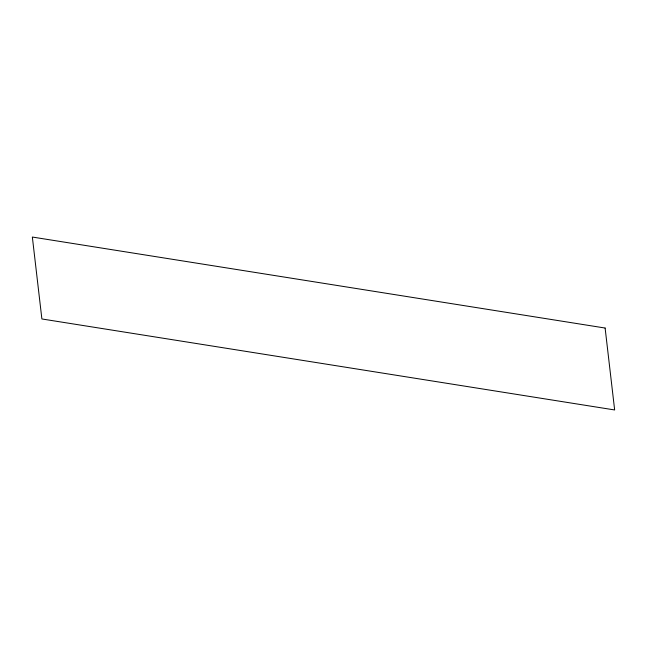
<?xml version="1.0" encoding="UTF-8"?>
<svg xmlns="http://www.w3.org/2000/svg" width="647" height="647" viewBox="0 0 647 647"><rect width="100%" height="100%" fill="white"/><g stroke="black" fill="none" stroke-linecap="round" stroke-linejoin="round"><path stroke-width="0.97" d="M605.115 328.037L32.35 237.045L41.885 318.963L614.65 409.955L605.115 328.037"/></g></svg>
